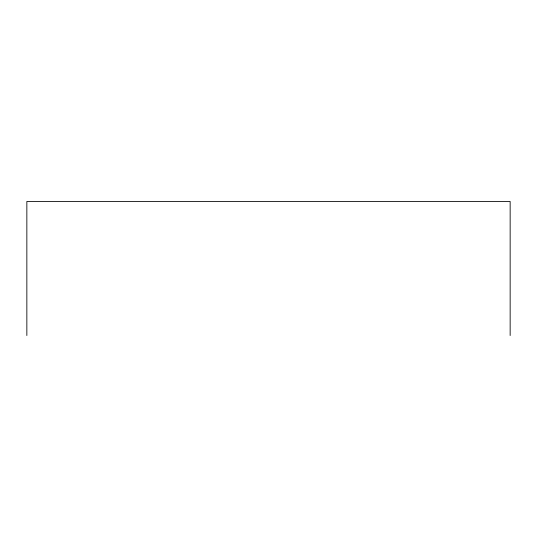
<?xml version="1.0" encoding="UTF-8"?>
<svg xmlns="http://www.w3.org/2000/svg" width="537" height="537" viewBox="0 0 537 537"><rect width="100%" height="100%" fill="white"/><g stroke="black" fill="none" stroke-linecap="round" stroke-linejoin="round"><path stroke-width="0.81" d="M510.15 335.531L510.15 201.469L26.85 201.469L26.85 335.531"/></g></svg>
